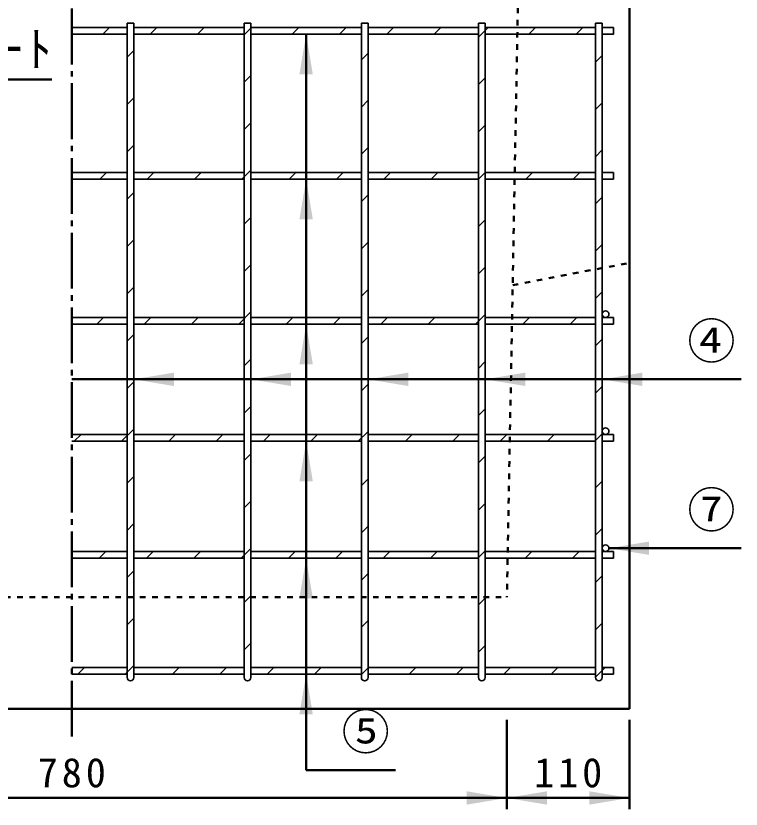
# Model space of a CAD drawing. Units: millimetres, scale not verified. Extents: x 100 to 4105, y 100 to 2870.
# Drawn here: x 2433 to 3083, y 675 to 1387 of the extents above; entities that cross this region are included whole.
import ezdxf
from ezdxf.enums import TextEntityAlignment as Align

# ---------------------------------------------------------------- set-up
doc = ezdxf.new("R2010")
doc.units = ezdxf.units.MM
doc.header["$LTSCALE"] = 5
doc.linetypes.add('USER1', pattern=[2.2, 1, -1.2])
doc.linetypes.add('USER2', pattern=[13.4, 10, -1.2, 1, -1.2])
doc.layers.add('V-nasSTD', color=7, linetype='Continuous', lineweight=35)
doc.styles.add('ＭＳ ゴシック', font='')
doc.styles.get('ＭＳ ゴシック').set_extended_font_data('MS Gothic')

msp = doc.modelspace()

# ---------------------------------------------------------------- hatches: boundary and pattern name
at = {"layer": 'V-nasSTD'}
for points in [[(2686.969, 1334.045), (2692.969, 1370.045), (2698.969, 1334.045)], [(2686.969, 1204.045), (2692.969, 1240.045), (2698.969, 1204.045)], [(2686.969, 1074.045), (2692.969, 1110.045), (2698.969, 1074.045)], [(2574.469, 1066.545), (2538.469, 1060.545), (2574.469, 1054.545)], [(2679.469, 1066.545), (2643.469, 1060.545), (2679.469, 1054.545)], [(2784.469, 1066.545), (2748.469, 1060.545), (2784.469, 1054.545)], [(2889.469, 1066.545), (2853.469, 1060.545), (2889.469, 1054.545)], [(2994.469, 1066.545), (2958.469, 1060.545), (2994.469, 1054.545)], [(2686.969, 969.045), (2692.969, 1005.045), (2698.969, 969.045)], [(3000.469, 915.045), (2964.469, 909.045), (3000.469, 903.045)], [(2686.969, 864.045), (2692.969, 900.045), (2698.969, 864.045)], [(2686.969, 760.045), (2692.969, 796.045), (2698.969, 760.045)], [(2836.969, 679.045), (2872.969, 685.045), (2836.969, 691.045)], [(2908.969, 691.045), (2872.969, 685.045), (2908.969, 679.045)], [(2946.969, 679.045), (2982.969, 685.045), (2946.969, 691.045)]]:
    msp.add_hatch(color=256, dxfattribs=at).paths.add_polyline_path(points)

# ---------------------------------------------------------------- linework, layer by layer
at = {"layer": 'V-nasSTD', "linetype": 'USER2', "lineweight": 50}
msp.add_line((2482.969, 740.045), (2482.969, 1582.045), dxfattribs=at)
at = {"layer": 'V-nasSTD', "linetype": 'USER1', "lineweight": 50}
for p, q in [((2882.969, 1405.045), (2872.969, 865.045)), ((2878.155, 1145.045), (2982.969, 1165.045)), ((2092.969, 865.045), (2872.969, 865.045))]:
    msp.add_line(p, q, dxfattribs=at)
at = {"layer": 'V-nasSTD', "lineweight": 50}
for p, q in [((2982.969, 1405.045), (2982.969, 765.045)), ((2692.969, 710.045), (2692.969, 1370.045)), ((2255.009, 1329.606), (2465.009, 1329.606)), ((3082.969, 1060.545), (2482.969, 1060.545)), ((2964.469, 909.045), (3082.969, 909.045)), ((1982.969, 765.045), (2982.969, 765.045)), ((2982.969, 765.045), (2482.969, 765.045)), ((2872.969, 755.045), (2872.969, 675.045)), ((2982.969, 755.045), (2982.969, 675.045)), ((2692.969, 710.045), (2772.969, 710.045)), ((2092.969, 685.045), (2872.969, 685.045)), ((2872.969, 685.045), (2982.969, 685.045))]:
    msp.add_line(p, q, dxfattribs=at)
at = {"layer": 'V-nasSTD'}
for p, q in [((2532.469, 1376.045), (2482.969, 1376.045)), ((2482.969, 1376.045), (2532.469, 1376.045)), ((2510.725, 1370.045), (2516.725, 1376.045)), ((2532.469, 1380.045), (2532.469, 793.045)), ((2532.469, 1380.045), (2538.469, 1380.045)), ((2532.469, 1380.045), (2538.469, 1380.045)), ((2538.469, 1380.045), (2538.469, 793.045)), ((2637.469, 1376.045), (2538.469, 1376.045)), ((2538.469, 1376.045), (2637.469, 1376.045)), ((2553.152, 1370.045), (2559.152, 1376.045)), ((2595.578, 1370.045), (2601.578, 1376.045)), ((2637.469, 1380.045), (2637.469, 793.045)), ((2637.469, 1380.045), (2643.469, 1380.045)), ((2637.469, 1380.045), (2643.469, 1380.045)), ((2637.469, 1369.51), (2644.004, 1376.045)), ((2643.469, 1380.045), (2643.469, 793.045)), ((2742.469, 1376.045), (2643.469, 1376.045)), ((2643.469, 1376.045), (2742.469, 1376.045)), ((2680.431, 1370.045), (2686.431, 1376.045)), ((2722.857, 1370.045), (2728.857, 1376.045)), ((2742.469, 1380.045), (2742.469, 793.045)), ((2742.469, 1380.045), (2748.469, 1380.045)), ((2742.469, 1380.045), (2748.469, 1380.045)), ((2748.469, 1380.045), (2748.469, 793.045)), ((2847.469, 1376.045), (2748.469, 1376.045)), ((2748.469, 1376.045), (2847.469, 1376.045)), ((2765.284, 1370.045), (2771.284, 1376.045)), ((2807.71, 1370.045), (2813.71, 1376.045)), ((2847.469, 1380.045), (2847.469, 793.045)), ((2847.469, 1380.045), (2853.469, 1380.045)), ((2847.469, 1380.045), (2853.469, 1380.045)), ((2847.469, 1367.378), (2856.136, 1376.045)), ((2853.469, 1380.045), (2853.469, 793.045)), ((2952.469, 1376.045), (2853.469, 1376.045)), ((2853.469, 1376.045), (2882.432, 1376.045)), ((2882.432, 1376.045), (2952.469, 1376.045)), ((2892.563, 1370.045), (2898.563, 1376.045)), ((2934.989, 1370.045), (2940.989, 1376.045)), ((2952.469, 1380.045), (2952.469, 793.045)), ((2952.469, 1380.045), (2958.469, 1380.045)), ((2952.469, 1380.045), (2958.469, 1380.045)), ((2958.469, 1380.045), (2958.469, 793.045)), ((2958.469, 1376.045), (2968.469, 1376.045)), ((2958.469, 1376.045), (2968.469, 1376.045)), ((2968.469, 1376.045), (2968.469, 1370.045)), ((2968.469, 1376.045), (2968.469, 1370.045)), ((2532.469, 1370.045), (2482.969, 1370.045)), ((2532.469, 1370.045), (2482.969, 1370.045)), ((2532.469, 1246.045), (2532.469, 1370.045)), ((2637.469, 1370.045), (2538.469, 1370.045)), ((2538.469, 1370.045), (2538.469, 1246.045)), ((2637.469, 1370.045), (2538.469, 1370.045)), ((2637.469, 1246.045), (2637.469, 1370.045)), ((2742.469, 1370.045), (2643.469, 1370.045)), ((2643.469, 1370.045), (2643.469, 1246.045)), ((2742.469, 1370.045), (2643.469, 1370.045)), ((2742.469, 1246.045), (2742.469, 1370.045)), ((2847.469, 1370.045), (2748.469, 1370.045)), ((2748.469, 1370.045), (2748.469, 1246.045)), ((2847.469, 1370.045), (2748.469, 1370.045)), ((2847.469, 1246.045), (2847.469, 1370.045)), ((2952.469, 1370.045), (2853.469, 1370.045)), ((2853.469, 1246.045), (2853.469, 1370.045)), ((2853.469, 1370.045), (2882.321, 1370.045)), ((2882.321, 1370.045), (2952.469, 1370.045)), ((2952.469, 1370.045), (2952.469, 1246.045)), ((2958.469, 1370.045), (2968.469, 1370.045)), ((2968.469, 1370.045), (2958.469, 1370.045)), ((2968.469, 1370.477), (2968.037, 1370.045)), ((2532.469, 1349.363), (2538.469, 1355.363)), ((2742.469, 1347.23), (2748.469, 1353.23)), ((2952.469, 1345.098), (2958.469, 1351.098)), ((2637.469, 1327.083), (2643.469, 1333.083)), ((2847.469, 1324.951), (2853.469, 1330.951)), ((2532.469, 1306.936), (2538.469, 1312.936)), ((2742.469, 1304.804), (2748.469, 1310.804)), ((2952.469, 1302.672), (2958.469, 1308.672)), ((2637.469, 1284.657), (2643.469, 1290.657)), ((2847.469, 1282.525), (2853.469, 1288.525)), ((2532.469, 1264.51), (2538.469, 1270.51)), ((2742.469, 1262.378), (2748.469, 1268.378)), ((2952.469, 1260.246), (2958.469, 1266.246)), ((2532.469, 1246.045), (2482.969, 1246.045)), ((2482.969, 1246.045), (2532.469, 1246.045)), ((2508.004, 1240.045), (2514.004, 1246.045)), ((2637.469, 1246.045), (2538.469, 1246.045)), ((2538.469, 1246.045), (2637.469, 1246.045)), ((2550.431, 1240.045), (2556.431, 1246.045)), ((2592.857, 1240.045), (2598.857, 1246.045)), ((2635.284, 1240.045), (2643.469, 1248.23)), ((2742.469, 1246.045), (2643.469, 1246.045)), ((2643.469, 1246.045), (2742.469, 1246.045)), ((2677.71, 1240.045), (2683.71, 1246.045)), ((2720.136, 1240.045), (2726.136, 1246.045)), ((2847.469, 1246.045), (2748.469, 1246.045)), ((2748.469, 1246.045), (2847.469, 1246.045)), ((2762.563, 1240.045), (2768.563, 1246.045)), ((2804.989, 1240.045), (2810.989, 1246.045)), ((2847.416, 1240.045), (2853.469, 1246.098)), ((2952.469, 1246.045), (2853.469, 1246.045)), ((2880.025, 1246.045), (2853.469, 1246.045)), ((2952.469, 1246.045), (2880.025, 1246.045)), ((2889.842, 1240.045), (2895.842, 1246.045)), ((2932.269, 1240.045), (2938.269, 1246.045)), ((2958.469, 1246.045), (2968.469, 1246.045)), ((2958.469, 1246.045), (2968.469, 1246.045)), ((2968.469, 1246.045), (2968.469, 1240.045)), ((2968.469, 1246.045), (2968.469, 1240.045)), ((2532.469, 1240.045), (2482.969, 1240.045)), ((2532.469, 1240.045), (2482.969, 1240.045)), ((2532.469, 1116.045), (2532.469, 1240.045)), ((2637.469, 1240.045), (2538.469, 1240.045)), ((2538.469, 1116.045), (2538.469, 1240.045)), ((2538.469, 1240.045), (2637.469, 1240.045)), ((2637.469, 1240.045), (2637.469, 1116.045)), ((2742.469, 1240.045), (2643.469, 1240.045)), ((2643.469, 1116.045), (2643.469, 1240.045)), ((2643.469, 1240.045), (2742.469, 1240.045)), ((2742.469, 1240.045), (2742.469, 1116.045)), ((2847.469, 1240.045), (2748.469, 1240.045)), ((2748.469, 1116.045), (2748.469, 1240.045)), ((2748.469, 1240.045), (2847.469, 1240.045)), ((2847.469, 1240.045), (2847.469, 1116.045)), ((2952.469, 1240.045), (2853.469, 1240.045)), ((2853.469, 1116.045), (2853.469, 1240.045)), ((2853.469, 1240.045), (2879.914, 1240.045)), ((2879.914, 1240.045), (2952.469, 1240.045)), ((2952.469, 1240.045), (2952.469, 1159.225)), ((2958.469, 1240.045), (2968.469, 1240.045)), ((2968.469, 1240.045), (2958.469, 1240.045)), ((2532.469, 1222.083), (2538.469, 1228.083)), ((2742.469, 1219.951), (2748.469, 1225.951)), ((2952.469, 1217.819), (2958.469, 1223.819)), ((2637.469, 1199.804), (2643.469, 1205.804)), ((2847.469, 1197.672), (2853.469, 1203.672)), ((2532.469, 1179.657), (2538.469, 1185.657)), ((2742.469, 1177.525), (2748.469, 1183.525)), ((2952.469, 1175.393), (2958.469, 1181.393)), ((2637.469, 1157.378), (2643.469, 1163.378)), ((2847.469, 1155.246), (2853.469, 1161.246)), ((2952.469, 1159.225), (2952.469, 1119.045)), ((2532.469, 1137.23), (2538.469, 1143.23)), ((2742.469, 1135.098), (2748.469, 1141.098)), ((2952.469, 1132.966), (2958.469, 1138.966)), ((2632.563, 1110.045), (2643.469, 1120.951)), ((2844.695, 1110.045), (2853.469, 1118.819)), ((2532.469, 1116.045), (2482.969, 1116.045)), ((2482.969, 1116.045), (2532.469, 1116.045)), ((2532.469, 1110.045), (2482.969, 1110.045)), ((2532.469, 1110.045), (2482.969, 1110.045)), ((2505.284, 1110.045), (2511.284, 1116.045)), ((2532.469, 1011.045), (2532.469, 1110.045)), ((2637.469, 1116.045), (2538.469, 1116.045)), ((2637.469, 1116.045), (2538.469, 1116.045)), ((2637.469, 1110.045), (2538.469, 1110.045)), ((2538.469, 1011.045), (2538.469, 1110.045)), ((2538.469, 1110.045), (2637.469, 1110.045)), ((2547.71, 1110.045), (2553.71, 1116.045)), ((2590.136, 1110.045), (2596.136, 1116.045)), ((2637.469, 1110.045), (2637.469, 1011.045)), ((2742.469, 1116.045), (2643.469, 1116.045)), ((2742.469, 1116.045), (2643.469, 1116.045)), ((2742.469, 1110.045), (2643.469, 1110.045)), ((2643.469, 1011.045), (2643.469, 1110.045)), ((2643.469, 1110.045), (2742.469, 1110.045)), ((2674.989, 1110.045), (2680.989, 1116.045)), ((2717.416, 1110.045), (2723.416, 1116.045)), ((2742.469, 1110.045), (2742.469, 1011.045)), ((2847.469, 1116.045), (2748.469, 1116.045)), ((2847.469, 1116.045), (2748.469, 1116.045)), ((2847.469, 1110.045), (2748.469, 1110.045)), ((2748.469, 1011.045), (2748.469, 1110.045)), ((2748.469, 1110.045), (2847.469, 1110.045)), ((2759.842, 1110.045), (2765.842, 1116.045)), ((2802.269, 1110.045), (2808.269, 1116.045)), ((2847.469, 1110.045), (2847.469, 1011.045)), ((2952.469, 1116.045), (2853.469, 1116.045)), ((2877.617, 1116.045), (2853.469, 1116.045)), ((2952.469, 1110.045), (2853.469, 1110.045)), ((2877.506, 1110.045), (2853.469, 1110.045)), ((2853.469, 1110.045), (2853.469, 1011.045)), ((2952.469, 1110.045), (2877.506, 1110.045)), ((2949.469, 1116.045), (2877.617, 1116.045)), ((2887.121, 1110.045), (2893.121, 1116.045)), ((2929.548, 1110.045), (2935.548, 1116.045)), ((2952.469, 1011.045), (2952.469, 1110.045)), ((2958.469, 1116.045), (2968.469, 1116.045)), ((2958.469, 1116.045), (2968.469, 1116.045)), ((2958.469, 1110.045), (2968.469, 1110.045)), ((2968.469, 1110.045), (2958.469, 1110.045)), ((2968.469, 1116.045), (2968.469, 1110.045)), ((2968.469, 1116.045), (2968.469, 1110.045)), ((2532.469, 1094.804), (2538.469, 1100.804)), ((2742.469, 1092.672), (2748.469, 1098.672)), ((2952.469, 1090.54), (2958.469, 1096.54)), ((2637.469, 1072.525), (2643.469, 1078.525)), ((2847.469, 1070.393), (2853.469, 1076.393)), ((2532.469, 1052.378), (2538.469, 1058.378)), ((2742.469, 1050.246), (2748.469, 1056.246)), ((2952.469, 1048.114), (2958.469, 1054.114)), ((2637.469, 1030.098), (2643.469, 1036.098)), ((2847.469, 1027.966), (2853.469, 1033.966)), ((2532.469, 1011.045), (2482.969, 1011.045)), ((2482.969, 1011.045), (2532.469, 1011.045)), ((2485.136, 1005.045), (2491.136, 1011.045)), ((2527.563, 1005.045), (2538.469, 1015.951)), ((2637.469, 1011.045), (2538.469, 1011.045)), ((2637.469, 1011.045), (2538.469, 1011.045)), ((2569.989, 1005.045), (2575.989, 1011.045)), ((2612.416, 1005.045), (2618.416, 1011.045)), ((2742.469, 1011.045), (2643.469, 1011.045)), ((2742.469, 1011.045), (2643.469, 1011.045)), ((2654.842, 1005.045), (2660.842, 1011.045)), ((2697.269, 1005.045), (2703.269, 1011.045)), ((2739.695, 1005.045), (2748.469, 1013.819)), ((2847.469, 1011.045), (2748.469, 1011.045)), ((2847.469, 1011.045), (2748.469, 1011.045)), ((2782.121, 1005.045), (2788.121, 1011.045)), ((2824.548, 1005.045), (2830.548, 1011.045)), ((2952.469, 1011.045), (2853.469, 1011.045)), ((2853.469, 1011.045), (2875.673, 1011.045)), ((2866.974, 1005.045), (2872.974, 1011.045)), ((2875.673, 1011.045), (2952.469, 1011.045)), ((2909.401, 1005.045), (2915.401, 1011.045)), ((2951.827, 1005.045), (2958.469, 1011.687)), ((2958.469, 1011.045), (2968.469, 1011.045)), ((2958.469, 1011.045), (2968.469, 1011.045)), ((2968.469, 1011.045), (2968.469, 1005.045)), ((2968.469, 1011.045), (2968.469, 1005.045)), ((2532.469, 1005.045), (2482.969, 1005.045)), ((2532.469, 1005.045), (2482.969, 1005.045)), ((2532.469, 906.045), (2532.469, 1005.045)), ((2637.469, 1005.045), (2538.469, 1005.045)), ((2538.469, 906.045), (2538.469, 1005.045)), ((2538.469, 1005.045), (2637.469, 1005.045)), ((2637.469, 1005.045), (2637.469, 906.045)), ((2742.469, 1005.045), (2643.469, 1005.045)), ((2643.469, 906.045), (2643.469, 1005.045)), ((2643.469, 1005.045), (2742.469, 1005.045)), ((2742.469, 1005.045), (2742.469, 906.045)), ((2847.469, 1005.045), (2748.469, 1005.045)), ((2748.469, 906.045), (2748.469, 1005.045)), ((2748.469, 1005.045), (2847.469, 1005.045)), ((2847.469, 1005.045), (2847.469, 906.045)), ((2952.469, 1005.045), (2853.469, 1005.045)), ((2875.562, 1005.045), (2853.469, 1005.045)), ((2853.469, 1005.045), (2853.469, 906.045)), ((2952.469, 1005.045), (2875.562, 1005.045)), ((2952.469, 964.045), (2952.469, 1005.045)), ((2958.469, 1005.045), (2968.469, 1005.045)), ((2968.469, 1005.045), (2958.469, 1005.045)), ((2958.469, 1005.045), (2958.469, 906.045)), ((2637.469, 987.672), (2643.469, 993.672)), ((2847.469, 985.54), (2853.469, 991.54)), ((2532.469, 967.525), (2538.469, 973.525)), ((2742.469, 965.393), (2748.469, 971.393)), ((2952.469, 963.261), (2958.469, 969.261)), ((2952.469, 906.045), (2952.469, 964.045)), ((2637.469, 945.246), (2643.469, 951.246)), ((2847.469, 943.114), (2853.469, 949.114)), ((2532.469, 925.098), (2538.469, 931.098)), ((2742.469, 922.966), (2748.469, 928.966)), ((2952.469, 920.834), (2958.469, 926.834)), ((2532.469, 906.045), (2482.969, 906.045)), ((2482.969, 906.045), (2532.469, 906.045)), ((2507.416, 900.045), (2513.416, 906.045)), ((2637.469, 906.045), (2538.469, 906.045)), ((2637.469, 906.045), (2538.469, 906.045)), ((2549.842, 900.045), (2555.842, 906.045)), ((2592.269, 900.045), (2598.269, 906.045)), ((2634.695, 900.045), (2643.469, 908.819)), ((2742.469, 906.045), (2643.469, 906.045)), ((2742.469, 906.045), (2643.469, 906.045)), ((2677.121, 900.045), (2683.121, 906.045)), ((2719.548, 900.045), (2725.548, 906.045)), ((2847.469, 906.045), (2748.469, 906.045)), ((2847.469, 906.045), (2748.469, 906.045)), ((2761.974, 900.045), (2767.974, 906.045)), ((2804.401, 900.045), (2810.401, 906.045)), ((2846.827, 900.045), (2853.469, 906.687)), ((2952.469, 906.045), (2853.469, 906.045)), ((2853.469, 906.045), (2873.729, 906.045)), ((2873.729, 906.045), (2952.469, 906.045)), ((2889.253, 900.045), (2895.253, 906.045)), ((2931.68, 900.045), (2937.68, 906.045)), ((2958.469, 906.045), (2968.469, 906.045)), ((2958.469, 906.045), (2968.469, 906.045)), ((2968.469, 906.045), (2968.469, 900.045)), ((2968.469, 906.045), (2968.469, 900.045)), ((2532.469, 900.045), (2482.969, 900.045)), ((2532.469, 900.045), (2482.969, 900.045)), ((2532.469, 865.045), (2532.469, 900.045)), ((2637.469, 900.045), (2538.469, 900.045)), ((2538.469, 865.045), (2538.469, 900.045)), ((2538.469, 900.045), (2637.469, 900.045)), ((2637.469, 900.045), (2637.469, 865.045)), ((2742.469, 900.045), (2643.469, 900.045)), ((2643.469, 865.045), (2643.469, 900.045)), ((2643.469, 900.045), (2742.469, 900.045)), ((2742.469, 900.045), (2742.469, 865.045)), ((2847.469, 900.045), (2748.469, 900.045)), ((2748.469, 865.045), (2748.469, 900.045)), ((2748.469, 900.045), (2847.469, 900.045)), ((2847.469, 900.045), (2847.469, 865.045)), ((2952.469, 900.045), (2853.469, 900.045)), ((2853.469, 900.045), (2853.469, 865.045)), ((2873.617, 900.045), (2853.469, 900.045)), ((2952.469, 900.045), (2873.617, 900.045)), ((2952.469, 802.045), (2952.469, 900.045)), ((2958.469, 900.045), (2968.469, 900.045)), ((2968.469, 900.045), (2958.469, 900.045)), ((2958.469, 900.045), (2958.469, 802.045)), ((2532.469, 882.672), (2538.469, 888.672)), ((2742.469, 880.54), (2748.469, 886.54)), ((2952.469, 878.408), (2958.469, 884.408)), ((2532.469, 802.045), (2532.469, 865.045)), ((2538.469, 802.045), (2538.469, 865.045)), ((2637.469, 860.393), (2643.469, 866.393)), ((2637.469, 865.045), (2637.469, 802.045)), ((2643.469, 802.045), (2643.469, 865.045)), ((2742.469, 865.045), (2742.469, 802.045)), ((2748.469, 802.045), (2748.469, 865.045)), ((2847.469, 865.045), (2847.469, 802.045)), ((2847.469, 858.261), (2853.469, 864.261)), ((2853.469, 865.045), (2853.469, 802.045)), ((2532.469, 840.246), (2538.469, 846.246)), ((2742.469, 838.114), (2748.469, 844.114)), ((2952.469, 835.982), (2958.469, 841.982)), ((2637.469, 817.966), (2643.469, 823.966)), ((2847.469, 815.834), (2853.469, 821.834)), ((2532.469, 802.045), (2482.969, 802.045)), ((2482.969, 802.045), (2532.469, 802.045)), ((2488.269, 796.045), (2494.269, 802.045)), ((2530.695, 796.045), (2538.469, 803.819)), ((2637.469, 802.045), (2538.469, 802.045)), ((2637.469, 802.045), (2538.469, 802.045)), ((2573.121, 796.045), (2579.121, 802.045)), ((2615.548, 796.045), (2621.548, 802.045)), ((2742.469, 802.045), (2643.469, 802.045)), ((2742.469, 802.045), (2643.469, 802.045)), ((2657.974, 796.045), (2663.974, 802.045)), ((2700.401, 796.045), (2706.401, 802.045)), ((2742.469, 795.687), (2748.827, 802.045)), ((2847.469, 802.045), (2748.469, 802.045)), ((2847.469, 802.045), (2748.469, 802.045)), ((2785.253, 796.045), (2791.253, 802.045)), ((2827.68, 796.045), (2833.68, 802.045)), ((2952.469, 802.045), (2853.469, 802.045)), ((2853.469, 802.045), (2952.469, 802.045)), ((2870.106, 796.045), (2876.106, 802.045)), ((2912.533, 796.045), (2918.533, 802.045)), ((2952.469, 793.555), (2960.959, 802.045)), ((2958.469, 802.045), (2968.469, 802.045)), ((2958.469, 802.045), (2968.469, 802.045)), ((2968.469, 802.045), (2968.469, 796.045)), ((2968.469, 802.045), (2968.469, 796.045)), ((2532.469, 796.045), (2482.969, 796.045)), ((2532.469, 796.045), (2482.969, 796.045)), ((2532.469, 793.045), (2532.469, 796.045)), ((2637.469, 796.045), (2538.469, 796.045)), ((2637.469, 796.045), (2538.469, 796.045)), ((2538.469, 796.045), (2538.469, 793.045)), ((2637.469, 793.045), (2637.469, 796.045)), ((2742.469, 796.045), (2643.469, 796.045)), ((2742.469, 796.045), (2643.469, 796.045)), ((2643.469, 796.045), (2643.469, 793.045)), ((2742.469, 793.045), (2742.469, 796.045)), ((2847.469, 796.045), (2748.469, 796.045)), ((2847.469, 796.045), (2748.469, 796.045)), ((2748.469, 796.045), (2748.469, 793.045)), ((2847.469, 793.045), (2847.469, 796.045)), ((2952.469, 796.045), (2853.469, 796.045)), ((2952.469, 796.045), (2853.469, 796.045)), ((2853.469, 796.045), (2853.469, 793.045)), ((2952.469, 793.045), (2952.469, 796.045)), ((2958.469, 796.045), (2968.469, 796.045)), ((2968.469, 796.045), (2958.469, 796.045)), ((2958.469, 796.045), (2958.469, 793.045))]:
    msp.add_line(p, q, dxfattribs=at)
for centre in [(2961.469, 1119.045), (2961.469, 1014.045), (2961.469, 909.045)]:
    msp.add_circle(centre, 3, dxfattribs=at)
for centre in [(2535.469, 793.045), (2535.469, 793.045), (2640.469, 793.045), (2640.469, 793.045), (2745.469, 793.045), (2745.469, 793.045), (2850.469, 793.045), (2850.469, 793.045), (2955.469, 793.045), (2955.469, 793.045)]:
    msp.add_arc(centre, 3, 180, 0, dxfattribs=at)

# ---------------------------------------------------------------- texts
at = {"layer": 'V-nasSTD', "style": 'ＭＳ ゴシック'}
for s, p in [('④', (3034.769, 1110.745)), ('⑦', (3034.769, 959.245)), ('⑤', (2724.769, 760.245))]:
    msp.add_text(s, height=31.67, dxfattribs=at).set_placement(p, align=Align.TOP_LEFT)
at = {"layer": 'V-nasSTD', "attachment_point": 1, "style": 'ＭＳ ゴシック'}
for s, insert, char_height in [('\\T1.2;M12ｲﾝｻｰﾄ', (2261.969, 1372.806), 31.67), ('\\T1.2;780', (2452.369, 721.045), 26.39), ('\\T1.2;110', (2897.369, 721.045), 26.39)]:
    msp.add_mtext(s, dxfattribs=dict(at, insert=insert, char_height=char_height))

doc.saveas('drawing.dxf')
